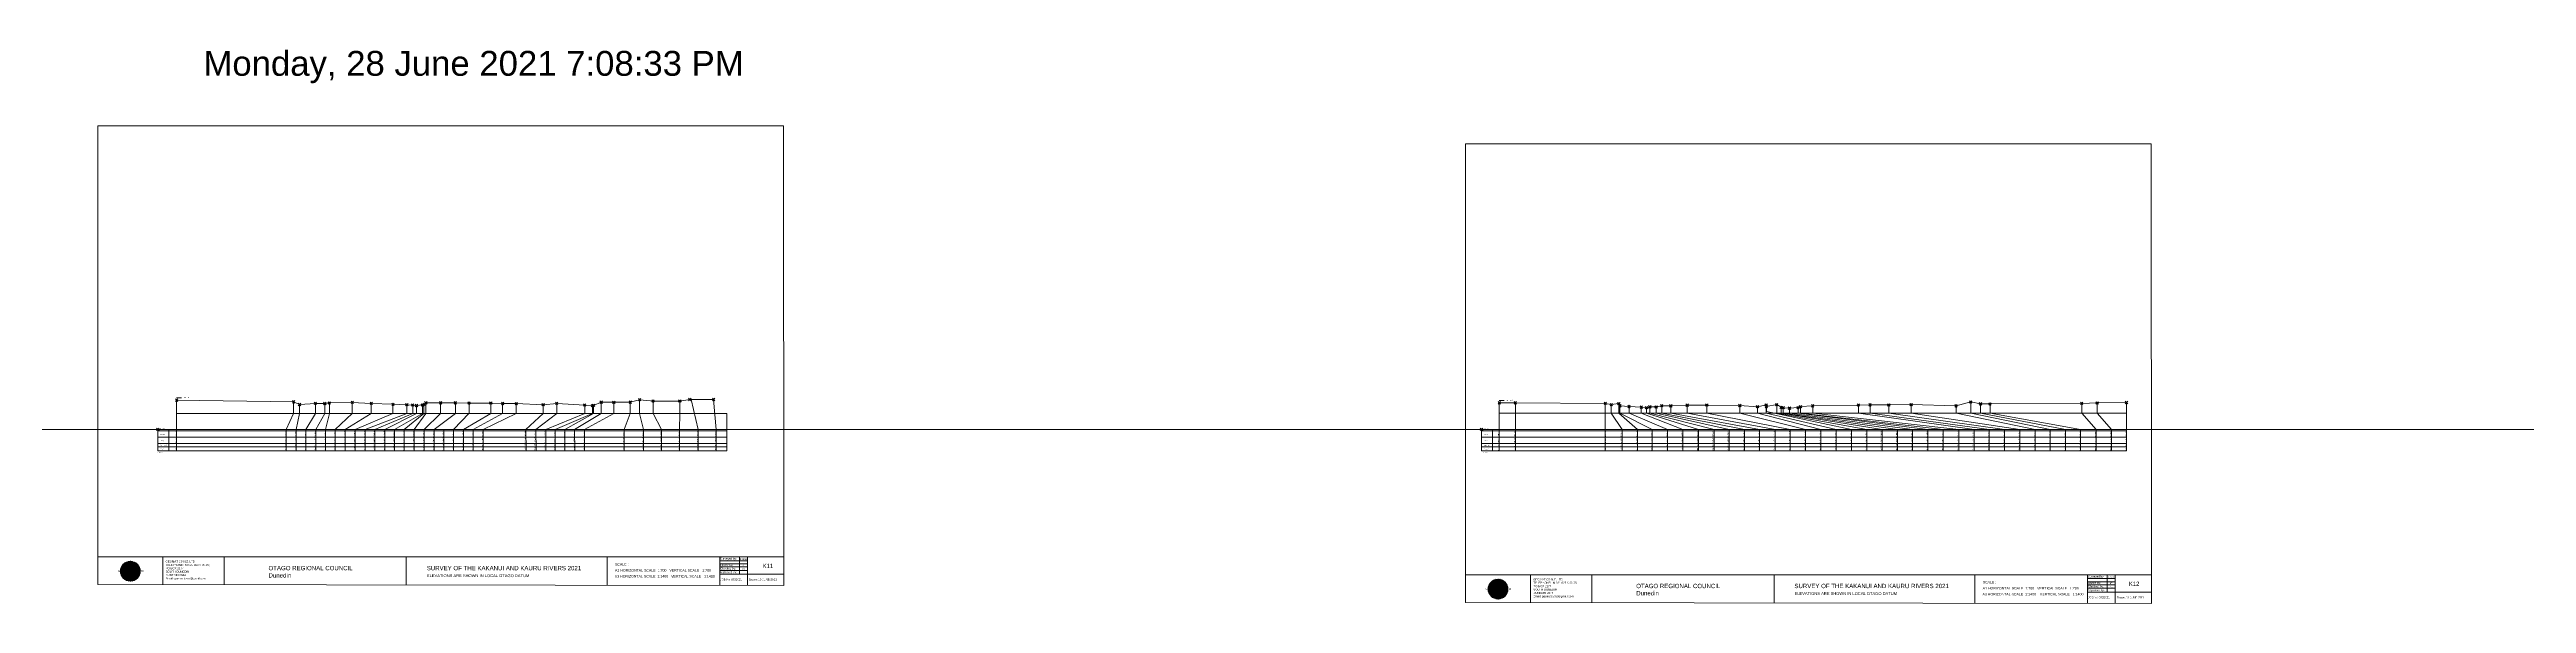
# Model space of a CAD drawing. Header units: millimetres. Extents: x -14020797 to 13046302109, y -19137686871 to 1424965380.
# Drawn here: x -3799343 to -2204330, y -66991 to 289326 of the extents above; entities that cross this region are included whole.
import ezdxf

# ---------------------------------------------------------------- set-up
doc = ezdxf.new("R2010")
doc.units = ezdxf.units.MM
doc.header["$PDMODE"] = 35
doc.header["$PDSIZE"] = 800
doc.layers.get('0').update_dxf_attribs({"lineweight": 0})
doc.layers.add('geo', color=7, linetype='Continuous', lineweight=0)
doc.styles.get("Standard").update_dxf_attribs({"font": 'arial.ttf'})

# ---------------------------------------------------------------- blocks, each defined once
blk = doc.blocks.new('Geomatics_Circle_SPT')
at = {"layer": 'geo', "color": 2, "linetype": 'Continuous', "lineweight": 0}
for p, q in [((0, 25.2), (-25.2, 0)), ((-24.7, 4.9), (-4.9, 24.7)), ((-24.7, -4.9), (4.9, 24.7)), ((4.9, -24.7), (-24.7, 4.9)), ((-24.7, 0), (0, -24.7)), ((-9.7, 23.3), (-23.3, 9.6)), ((9.7, 23.3), (-23.3, -9.7)), ((-23.3, 9.7), (9.7, -23.3)), ((-21, 14), (-14, 21)), ((-21, -14), (14, 21)), ((14, -21), (-21, 14)), ((0, 0), (-17.8, 17.8)), ((0, 0), (-17.8, -17.8)), ((-14, 21), (21, -14)), ((21, 14), (-14, -21)), ((23.3, -9.7), (-9.7, 23.3)), ((-9.7, -23.3), (23.3, 9.7)), ((-4.9, 24.7), (24.7, -4.9)), ((24.7, 4.9), (-4.9, -24.7)), ((25.2, 0), (0, 25.2)), ((0, 0), (17.8, 17.8)), ((0, 0), (17.8, -17.8)), ((0, -24.8), (25.2, 0)), ((4.9, 24.7), (24.7, 4.9)), ((23.3, 9.7), (9.7, 23.3)), ((14, 21), (21, 14)), ((17.8, 18.1), (17.8, 18.1)), ((-4.9, -24.7), (-24.7, -4.9)), ((-23.3, -9.7), (-9.7, -23.3)), ((-14, -21), (-21, -14)), ((-17.8, -17.8), (-17.8, -17.8)), ((24.7, -4.9), (4.9, -24.7)), ((4.9, -24.7), (4.9, -24.7)), ((9.7, -23.3), (23.3, -9.7)), ((21, -14), (14, -21)), ((18.1, -17.8), (18.1, -17.8))]:
    blk.add_line(p, q, dxfattribs=at)
at = {"layer": 'geo', "color": 1, "linetype": 'Continuous', "lineweight": 0}
for p, q in [((-25.2, 0), (9.7, 23.3)), ((-25.2, 0), (-9.6, 23.3)), ((-25.2, 0), (23.3, 9.7)), ((-25.2, 0), (-23.3, 9.7)), ((-23.3, -9.7), (-25.2, 0)), ((-9.6, -23.3), (-25.2, 0)), ((9.7, -23.3), (-25.2, 0)), ((-4.9, 24.8), (-24.7, -4.9)), ((4.9, 24.7), (-24.7, 4.9)), ((14, 21), (-24.7, -4.9)), ((-14, 21), (-24.7, 4.9)), ((21, 14), (-24.7, 4.9)), ((-21, 14), (-24.7, -4.9)), ((0, 0), (-24.7, 4.9)), ((-24.7, 4.9), (-21, -14)), ((-24.7, 4.9), (-4.9, -24.7)), ((-24.7, 4.9), (14, -21)), ((-24.7, 4.9), (-24.7, 4.9)), ((0, 0), (-24.7, -4.9)), ((-23.3, 9.7), (0, 25.2)), ((-23.3, -9.6), (0, 25.2)), ((-23.3, -9.6), (17.8, 17.8)), ((-23.3, 9.7), (-17.8, 17.9)), ((-23.3, -9.6), (-17.8, 17.9)), ((-23.3, 9.7), (17.8, 17.8)), ((-17.8, -17.8), (-23.3, 9.7)), ((0, -25.2), (-23.3, 9.7)), ((-23.3, 9.7), (17.8, -17.8)), ((-23.3, 9.7), (25.2, 0)), ((-23.3, 9.4), (-23.3, 9.4)), ((-23.3, -9.7), (25.2, 0)), ((4.9, 24.8), (-21, -14)), ((-4.9, 24.7), (-21, 14)), ((14, 21), (-21, 14)), ((-14, 21), (-21, -14)), ((0, 0), (-21, 14)), ((-21, 14), (-14, -21)), ((-21, 14), (4.9, -24.7)), ((-21, 14), (-21, 14)), ((24.7, 4.9), (-21, 14)), ((0, 0), (-21, -14)), ((-17.9, 17.6), (-17.9, 17.6)), ((-17.8, 17.8), (9.7, 23.3)), ((-17.8, 17.8), (-9.6, 23.3)), ((-17.8, -17.8), (9.7, 23.3)), ((-17.8, -17.8), (-9.7, 23.3)), ((-9.7, -23.3), (-17.8, 17.8)), ((-17.8, 17.8), (9.7, -23.3)), ((-17.8, 17.8), (23.3, -9.6)), ((-17.8, 17.8), (23.3, 9.7)), ((-17.8, -17.8), (23.3, 9.7)), ((4.9, 24.7), (-14, 21)), ((-4.9, 24.7), (-14, -20.9)), ((0, 0), (-14, 21)), ((-14, 21), (-4.9, -24.7)), ((-14, 21), (-14, 21)), ((24.7, -4.9), (-14, 21)), ((21, 14), (-14, 21)), ((-14, -21), (24.7, 4.9)), ((0, 0), (-14, -21)), ((-9.8, 23.1), (-9.8, 23.1)), ((-9.7, 23.3), (0, 25.2)), ((-9.7, 23.3), (0, -25.2)), ((-9.7, -23.3), (0, 25.2)), ((-9.6, 23.3), (17.8, -17.8)), ((-9.6, 23.3), (25.2, 0)), ((-9.6, 23.3), (17.8, 17.8)), ((-9.6, -23.3), (17.8, 17.9)), ((25.2, 0), (-9.6, -23.3)), ((0, 0), (-4.9, 24.7)), ((-4.9, 24.7), (-4.9, 24.7)), ((21, -14), (-4.9, 24.7)), ((24.8, 4.9), (-4.9, 24.7)), ((14, 21), (-4.9, 24.7)), ((-4.9, -24.7), (21, 14)), ((0, 0), (-4.9, -24.7)), ((-0.2, 25.1), (-0.2, 25.1)), ((0, 25.2), (9.7, -23.3)), ((0, 25.2), (23.3, -9.7)), ((0, 25.2), (23.3, 9.7)), ((0, 25.2), (9.7, 23.3)), ((0, 0), (4.9, 24.7)), ((0, -25.2), (9.7, 23.3)), ((0, 0), (14, 21)), ((0, 0), (21, 14)), ((23.3, 9.7), (0, -25.2)), ((0, 0), (24.8, 4.9)), ((0, 0), (4.9, -24.7)), ((0, 0), (14, -21)), ((0, 0), (21, -14)), ((0, 0), (24.8, -4.9)), ((21, 14), (4.9, 24.8)), ((14, -21), (4.9, 24.7)), ((24.7, -4.9), (4.9, 24.7)), ((4.9, 24.7), (4.9, 24.7)), ((4.9, -24.7), (14, 21)), ((4.9, -24.7), (24.7, 4.9)), ((9.4, 23.3), (9.4, 23.3)), ((9.7, 23.3), (17.8, -17.8)), ((9.7, 23.3), (25.2, 0)), ((9.7, 23.3), (17.8, 17.9)), ((17.8, 17.8), (9.7, -23.3)), ((25.2, 0), (9.7, -23.3)), ((21, -14), (14, 21)), ((24.7, 4.9), (14, 21)), ((14, 21), (14, 21)), ((14, -21), (21, 14)), ((17.6, 17.9), (17.6, 17.9)), ((17.8, 17.8), (23.3, -9.7)), ((17.8, 17.8), (23.3, 9.7)), ((23.3, 9.7), (17.8, -17.8)), ((24.7, -4.9), (21, 14)), ((21, 14), (21, 14)), ((21, -14), (24.7, 4.9)), ((23.1, 9.8), (23.1, 9.8)), ((23.3, 9.7), (25.2, 0)), ((25.2, 0), (23.3, -9.6)), ((24.7, 4.9), (24.7, 4.9)), ((25.1, 0.2), (25.1, 0.2)), ((-25.2, 0), (23.3, -9.7)), ((-25.1, -0.2), (-25.1, -0.2)), ((-24.7, -4.9), (-24.7, -4.9)), ((-24.7, -4.9), (-14, -21)), ((-24.7, -4.9), (4.9, -24.7)), ((-24.7, -4.9), (21, -14)), ((-17.8, -17.8), (-23.3, -9.7)), ((0, -25.2), (-23.3, -9.6)), ((17.8, -17.8), (-23.3, -9.6)), ((-23.1, -9.8), (-23.1, -9.8)), ((-21, -14), (24.7, -4.9)), ((-21, -14), (-21, -14)), ((-21, -14), (-4.9, -24.7)), ((-21, -14), (14, -21)), ((23.3, -9.7), (-17.8, -17.8)), ((-9.6, -23.3), (-17.8, -17.8)), ((9.7, -23.3), (-17.8, -17.8)), ((-17.6, -17.9), (-17.6, -17.9)), ((-14, -21), (21, -14)), ((-14, -21), (-14, -21)), ((-14, -21), (4.9, -24.7)), ((17.8, -17.8), (-9.7, -23.3)), ((0, -25.2), (-9.7, -23.3)), ((-9.4, -23.3), (-9.4, -23.3)), ((-4.9, -24.7), (24.7, -4.9)), ((-4.9, -24.7), (14, -21)), ((-4.9, -24.7), (-4.9, -24.7)), ((23.3, -9.6), (0, -25.2)), ((9.7, -23.3), (0, -25.2)), ((0.2, -25.1), (0.2, -25.1)), ((4.9, -24.7), (21, -14)), ((4.9, -24.7), (4.9, -24.7)), ((17.8, -17.8), (9.7, -23.3)), ((9.8, -23.1), (9.8, -23.1)), ((14, -21), (24.7, -4.9)), ((14, -21), (14, -21)), ((23.3, -9.6), (17.8, -17.8)), ((17.9, -17.6), (17.9, -17.6)), ((21, -14), (21, -14)), ((23.3, -9.4), (23.3, -9.4)), ((24.7, -4.9), (24.7, -4.9))]:
    blk.add_line(p, q, dxfattribs=at)
at = {"layer": 'geo', "color": 114, "linetype": 'Continuous', "lineweight": 0}
for p, q in [((17.9, 17.8), (-25.2, 0)), ((-24.7, 4.9), (14, 21)), ((-24.7, -4.9), (21, 14)), ((-14, -21), (-24.7, 4.9)), ((9.7, 23.3), (-23.3, 9.7)), ((0, 0), (-23.3, 9.7)), ((-23.3, 9.7), (-9.7, -23.3)), ((0, 0), (-23.3, -9.7)), ((-4.9, -24.7), (-21, 14)), ((-20.9, 14), (4.9, 24.7)), ((24.8, 4.9), (-20.9, -14)), ((0, 25.2), (-17.8, 17.8)), ((-17.8, 17.8), (0, -25.2)), ((-14, 21), (-4.9, 24.7)), ((4.9, -24.7), (-14, 21)), ((0, 0), (-9.7, 23.3)), ((0, 0), (-9.7, -23.3)), ((-4.9, 24.7), (14, -21)), ((17.8, -17.8), (0, 25.2)), ((0, 0), (9.7, 23.3)), ((0, 0), (23.3, 9.7)), ((0, 0), (9.7, -23.3)), ((0, 0), (23.3, -9.7)), ((4.9, 24.7), (21, -14)), ((23.3, -9.7), (9.7, 23.3)), ((14, 21), (24.7, -4.9)), ((25.2, 0), (17.8, 17.8)), ((21, 14), (24.7, 4.9)), ((-25.2, 0), (-17.8, -17.8)), ((-21, -14), (-24.7, -4.9)), ((-17.8, -17.8), (25.2, 0)), ((24.8, -4.9), (-14, -21)), ((-9.6, -23.3), (23.3, -9.7)), ((21, -14), (-4.9, -24.8)), ((0, -25.2), (17.9, -17.8)), ((14, -21), (4.9, -24.8))]:
    blk.add_line(p, q, dxfattribs=at)
at = {"layer": 'geo', "color": 250, "linetype": 'Continuous', "lineweight": 0}
for p, q in [((0, 0), (-25.2, 0)), ((24.7, 4.9), (-24.7, 4.9)), ((-24.7, 4.9), (-24.7, -4.9)), ((-23.3, 9.7), (23.3, 9.7)), ((-23.3, 9.7), (-23.3, 9.7)), ((-23.3, -9.7), (-23.3, 9.7)), ((21, 14), (-21, 14)), ((-21, 14), (-21, -14)), ((-17.8, 17.8), (17.8, 17.8)), ((-17.8, -17.8), (-17.8, 17.8)), ((-14, 21), (-14, 21)), ((14, 21), (-14, 21)), ((-14, 20.9), (-14, -21)), ((-9.7, 23.3), (9.7, 23.3)), ((-9.7, -23.3), (-9.7, 23.3)), ((-4.9, 24.7), (4.9, 24.7)), ((-4.9, 24.7), (-4.9, -24.7)), ((0, 0), (0, 25.2)), ((0, 0), (0, -25.2)), ((0, 0), (25.2, 0)), ((4.9, 24.7), (4.9, -24.7)), ((9.7, -23.3), (9.7, 23.3)), ((14, 21), (14, -21)), ((17.8, -17.8), (17.8, 17.8)), ((21, 14), (21, 14)), ((21, -14), (21, 14)), ((23.3, 9.7), (23.3, -9.7)), ((24.7, 4.9), (24.7, 4.9)), ((24.7, -4.9), (24.7, 4.9)), ((-24.7, -4.9), (24.7, -4.9)), ((23.3, -9.7), (-23.3, -9.7)), ((-21, -14), (21, -14)), ((17.8, -17.8), (-17.8, -17.8)), ((-14, -21), (14, -21)), ((9.7, -23.3), (-9.7, -23.3)), ((-4.9, -24.7), (4.9, -24.7))]:
    blk.add_line(p, q, dxfattribs=at)
blk = doc.blocks.new('GeomaticsNZ TITLE BLOCK')
at = {"color": 7, "linetype": 'Continuous', "lineweight": 0}
for p, q in [((0, 94.9), (0, 1579.2)), ((0, 1579.2), (2363.4, 1579.2)), ((2363.4, 1579.2), (2364, 94.9)), ((2364, 94.9), (0, 94.9)), ((0, 94.9), (0, 0)), ((15.9, 94.9), (2364, 94.9)), ((224.3, 95.2), (224.3, -0.3)), ((2364, 94.9), (382.6, 94.9)), ((435.8, 95.2), (435.8, -0.7)), ((1063.4, 94.9), (1063.4, -2.4)), ((1755.4, 94.9), (1755.4, -2.6)), ((2143.9, 94.9), (2143.7, -3)), ((2211.5, 94.9), (2211.5, 36.1)), ((2238.6, 94.8), (2238.6, -3.2)), ((2364, -3.5), (2364, 94.9)), ((0, 0), (2364, -3.5)), ((2143.6, 60.4), (2238.6, 60.4)), ((2143.8, 48.6), (2238.6, 48.6)), ((2143.8, 35.4), (2364, 35.3)), ((2143.9, 81.9), (2238.6, 81.7)), ((2143.9, 71), (2238.6, 71))]:
    blk.add_line(p, q, dxfattribs=at)
at = {"color": 7, "linetype": 'Continuous', "lineweight": 0, "xscale": 1.36, "yscale": 1.36, "zscale": 1.36}
blk.add_blockref('Geomatics_Circle_SPT', (112.4, 45.7), dxfattribs=at)
at = {"color": 7, "linetype": 'Continuous', "lineweight": 0}
for s, p in [('PK&RR', (2213.2, 84.8)), ('ST', (2220.3, 63.6)), ('PK', (2220.4, 50.6))]:
    blk.add_text(s, height=5, dxfattribs=at).set_placement(p)
at = {"color": 7, "linetype": 'Continuous', "lineweight": 0, "attachment_point": 1}
for s, width, heights, insert, char_height in [('{\\C256;Surveyed by:}', 3535.727, [0], (2144.7, 92.4), 7), ('{\\C256;Geomatics N.Z. LTD                   }', 125.079, [15.8], (68.8, 49.9), 7), ('{\\C256;GEOMATICS N.Z. LTD                   \\PTELEPHONE:  M 021 023 6 00 55;\\PPO BOX 2177\\PSOUTH DUNEDIN\\PDUNEDIN 9044\\PEmail: geomaticsnz@gmail.com}', 3535.727, [94.7], (234, 82.7), 7), ('{\\C256;OTAGO REGIONAL COUNCIL\\PDunedin}', 3535.727, [0], (588.6, 64), 15), ('{\\C256;SURVEY OF THE KAKANUI AND KAURU RIVERS 2021}', 3535.727, [0], (1133.8, 64), 15), ('{\\C256;ELEVATIONS ARE SHOWN IN LOCAL OTAGO DATUM}', 3535.727, [0], (1134.1, 35.4), 10), ('{\\C256;Approved by:}', 3535.727, [0], (2144.7, 45.9), 7), ('{\\C256;Checked by:}', 3535.727, [0], (2144.7, 58.6), 7), ('{\\C256;JOB No 0032021}', 3535.727, [0], (2145.3, 20.8), 7), ('{\\C256;Drawn by:}', 3535.727, [0], (2145.8, 70.4), 7), ('{\\C256;Drawn:16-JUNE-2021}', 3535.727, [0], (2244.7, 20.7), 7)]:
    blk.add_mtext_dynamic_manual_height_columns(s, width=width, gutter_width=159, heights=heights, dxfattribs=dict(at, insert=insert, char_height=char_height))

msp = doc.modelspace()

# ---------------------------------------------------------------- linework, layer by layer
at = {"color": 1, "linetype": 'Continuous', "lineweight": 0}
for p, q in [((-3717501.344, 65200.61), (-3714429.171, 65200.61)), ((-2865801.693, 63495.095), (-2862729.52, 63495.095))]:
    msp.add_line(p, q, dxfattribs=at)
at = {"color": 7}
for p, q in [((-3419333.888, 64060), (-3419333.888, 55227.675)), ((-3386220.889, 64201), (-3381712.187, 45000)), ((-3371722.891, 64201), (-3370105.422, 45000)), ((-3717501.344, 63759), (-3717501.344, 31248.305)), ((-3642190.258, 55227.675), (-3646917.174, 45000)), ((-3642190.258, 62652), (-3642190.258, 55227.675)), ((-3638401.821, 55227.675), (-3640616.077, 45000)), ((-3638401.821, 60992), (-3638401.821, 55227.675)), ((-3628175.556, 55227.675), (-3634291.561, 45000)), ((-3628175.556, 61722), (-3628175.556, 55227.675)), ((-3622056.439, 55227.675), (-3627962.654, 45000)), ((-3622056.439, 61662), (-3622056.439, 55227.675)), ((-3619139.262, 55227.675), (-3621582.519, 45000)), ((-3619139.262, 62003), (-3619139.262, 55227.675)), ((-3604383.732, 55227.675), (-3615356.069, 45000)), ((-3592124.139, 55227.675), (-3608877.38, 45000)), ((-3604383.732, 62353), (-3604383.732, 55227.675)), ((-3578178.486, 55227.675), (-3602438.698, 45000)), ((-3569258.492, 55227.675), (-3596186.39, 45000)), ((-3592124.139, 61724), (-3592124.139, 55227.675)), ((-3565454.664, 55227.675), (-3589813.573, 45000)), ((-3563047.974, 55227.675), (-3583410.995, 45000)), ((-3578178.486, 61114), (-3578178.486, 55227.675)), ((-3559238.079, 55227.675), (-3577304.566, 45000)), ((-3558239.048, 55227.675), (-3570968.341, 45000)), ((-3569258.492, 60864), (-3569258.492, 55227.675)), ((-3565454.664, 60614), (-3565454.664, 55227.675)), ((-3557061.99, 55227.675), (-3564515.998, 45000)), ((-3563047.974, 60365), (-3563047.974, 55227.675)), ((-3559238.079, 60685), (-3559238.079, 55227.675)), ((-3558239.048, 61065), (-3558239.048, 55227.675)), ((-3547534.498, 55227.675), (-3558173.918, 45000)), ((-3557061.99, 62015), (-3557061.99, 55227.675)), ((-3537998.586, 55227.675), (-3551731.333, 45000)), ((-3547534.498, 62035), (-3547534.498, 55227.675)), ((-3529193.591, 55421.959), (-3539263.308, 45000)), ((-3537998.586, 62025), (-3537998.586, 55227.675)), ((-3515136.561, 55227.675), (-3532796.817, 45000)), ((-3529193.591, 61906), (-3529193.591, 55227.675)), ((-3507592.308, 55227.675), (-3526566.951, 45000)), ((-3498786.851, 55227.675), (-3520040.449, 45000)), ((-3515136.561, 61896), (-3515136.561, 55227.675)), ((-3507592.308, 61657), (-3507592.308, 55227.675)), ((-3498786.851, 61557), (-3498786.851, 55227.675)), ((-3481487.31, 55227.675), (-3492644.07, 45003.849)), ((-3472758.211, 55227.675), (-3486200.23, 45000)), ((-3481487.31, 60828), (-3481487.31, 55227.675)), ((-3454733.127, 55227.675), (-3479769.597, 45000)), ((-3449668.352, 55227.675), (-3473827.849, 45000)), ((-3472758.211, 61688), (-3472758.211, 55227.675)), ((-3449017.071, 55227.675), (-3467539.685, 45000)), ((-3444111.885, 55227.675), (-3461230.04, 45000)), ((-3435990.691, 55227.675), (-3454899.423, 44999.476)), ((-3454733.127, 60618), (-3454733.127, 55227.675)), ((-3449668.352, 60239), (-3449668.352, 55227.675)), ((-3449017.071, 60429), (-3449017.071, 55227.675)), ((-3444111.885, 62439), (-3444111.885, 55227.675)), ((-3435990.691, 62399), (-3435990.691, 55227.675)), ((-3425391.743, 55227.675), (-3429404.4, 45000)), ((-3425391.743, 62449), (-3425391.743, 55227.675)), ((-3419333.888, 55227.675), (-3416924.666, 45000)), ((-3410737.998, 63200), (-3410737.998, 55227.675)), ((-3410737.998, 55227.675), (-3405244.386, 45000)), ((-3393438.814, 55227.675), (-3393601.839, 45000)), ((-3393438.814, 63220), (-3393438.814, 55227.675)), ((-3363095.495, 55227.675), (-3363095.495, 31248.305)), ((-3646917.174, 31248.305), (-3646917.174, 45000)), ((-3640616.077, 31248.305), (-3640616.077, 45000)), ((-3634291.561, 31248.305), (-3634291.561, 45000)), ((-3627962.654, 31248.305), (-3627962.654, 45000)), ((-3621582.519, 31248.305), (-3621582.519, 45000)), ((-3615356.069, 31248.305), (-3615356.069, 45000)), ((-3608877.38, 31248.305), (-3608877.38, 45000)), ((-3602438.698, 31248.305), (-3602438.698, 45000)), ((-3596186.39, 31248.305), (-3596186.39, 45000)), ((-3589813.573, 31248.305), (-3589813.573, 45000)), ((-3583410.995, 31248.305), (-3583410.995, 45000)), ((-3577304.566, 31248.305), (-3577304.566, 45000)), ((-3570968.341, 31248.305), (-3570968.341, 45000)), ((-3564515.998, 31248.305), (-3564515.998, 45000)), ((-3558173.918, 31248.305), (-3558173.918, 45000)), ((-3551731.333, 31248.305), (-3551731.333, 45000)), ((-3545445.36, 31248.305), (-3545445.36, 45000)), ((-3539263.308, 31248.305), (-3539263.308, 45000)), ((-3532796.817, 31248.305), (-3532796.817, 45000)), ((-3526566.951, 31248.305), (-3526566.951, 45000)), ((-3520040.449, 31248.305), (-3520040.449, 45000)), ((-3492524.021, 31248.305), (-3492644.07, 45003.849)), ((-3486080.215, 31248.305), (-3486200.23, 45000)), ((-3479649.582, 31248.305), (-3479769.597, 45000)), ((-3473707.833, 31248.305), (-3473827.849, 45000)), ((-3467419.67, 31248.305), (-3467539.685, 45000)), ((-3461110.512, 31248.305), (-3461230.04, 45000)), ((-3454779.412, 31248.305), (-3454899.423, 44999.476)), ((-3429404.4, 31248.305), (-3429404.4, 45000)), ((-3416924.666, 31248.305), (-3416924.666, 45000)), ((-3405244.386, 31248.305), (-3405244.386, 45000)), ((-3393601.839, 31248.305), (-3393601.839, 45000)), ((-3381712.187, 31248.305), (-3381712.187, 45000)), ((-3370105.422, 31248.305), (-3370105.422, 45000)), ((-2596365.726, 45000), (-741598.843, 45000))]:
    msp.add_line(p, q, dxfattribs=at)
at = {"color": 7, "linetype": 'Continuous', "lineweight": 0}
for p, q in [((-3717501.344, 55227.675), (-3363095.495, 55227.675)), ((-2865801.693, 55505.696), (-2461781.734, 55505.696)), ((-3729607.083, 45000), (-3729607.083, 31248.305)), ((-3729607.083, 45000), (-3363095.495, 45000)), ((-3729607.083, 44076.552), (-3363095.495, 44076.552)), ((-3729607.083, 39973.87), (-3363095.495, 39973.87)), ((-3729607.083, 35906.671), (-3363095.495, 35906.671)), ((-3729607.083, 33759.229), (-3363095.495, 33759.229)), ((-3722593.933, 45000), (-3722593.933, 31248.305)), ((-2877189.381, 45000), (-2877189.381, 31248.305)), ((-2877189.381, 45000), (-2461781.734, 45000)), ((-2877189.381, 44076.552), (-2461781.734, 44076.552)), ((-2877189.381, 39973.87), (-2461781.734, 39973.87)), ((-2877189.381, 35906.671), (-2461781.734, 35906.671)), ((-2877189.381, 33759.229), (-2461781.734, 33759.229)), ((-2870176.232, 45000), (-2870176.232, 31248.305)), ((-3729607.083, 31248.305), (-3363095.495, 31248.305)), ((-2877189.381, 31248.305), (-2461781.734, 31248.305))]:
    msp.add_line(p, q, dxfattribs=at)
at = {"color": 7, "lineweight": 0}
for p, q in [((-2865801.693, 62106), (-2865801.693, 55505.696)), ((-2865801.693, 55505.696), (-2865801.693, 31248.305)), ((-2855390.075, 62106), (-2855390.075, 55505.696)), ((-2855390.075, 55505.696), (-2855390.075, 31248.305)), ((-2797516.175, 61708), (-2797516.175, 55505.696)), ((-2797516.175, 55505.696), (-2797516.175, 31248.305)), ((-2793649.483, 60888), (-2793649.483, 55505.696)), ((-2793649.483, 55505.696), (-2786568.736, 45000)), ((-2788837.105, 61569), (-2788837.105, 55505.696)), ((-2788837.105, 55505.696), (-2776867.493, 45000)), ((-2788065.379, 60139), (-2788065.379, 55505.696)), ((-2788065.379, 55505.696), (-2767339.659, 45000)), ((-2782205.65, 59689), (-2782205.65, 55505.696)), ((-2782205.65, 55505.696), (-2757464.235, 45000)), ((-2774333.344, 59229), (-2774333.344, 55505.696)), ((-2774333.344, 55505.696), (-2747532.282, 45000)), ((-2770954.77, 58949), (-2770954.77, 55505.696)), ((-2770954.77, 55505.696), (-2737495.532, 45000)), ((-2768869.078, 59499), (-2768869.078, 55505.696)), ((-2768869.078, 55505.696), (-2727467.912, 45000)), ((-2764708.403, 59409), (-2764708.403, 55505.696)), ((-2764708.403, 55505.696), (-2717770.865, 45000)), ((-2761069.22, 59689), (-2761069.22, 55505.696)), ((-2761069.22, 55505.696), (-2707908.565, 45000)), ((-2755292.432, 60160), (-2755292.432, 55505.696)), ((-2755292.432, 55505.696), (-2698280.6, 45000)), ((-2744787.64, 60590), (-2744787.64, 55505.696)), ((-2744787.64, 55505.696), (-2688199.272, 45000)), ((-2732168.219, 60590), (-2732168.219, 55505.696)), ((-2732168.219, 55505.696), (-2678508.234, 45000)), ((-2710846.144, 60341), (-2710846.144, 55505.696)), ((-2710846.144, 55505.696), (-2668622.068, 45000)), ((-2699546.446, 59542), (-2699546.446, 55505.696)), ((-2699546.446, 55505.696), (-2658665.678, 45000)), ((-2693889.237, 60702), (-2693889.237, 55505.696)), ((-2693889.237, 55505.696), (-2648936.574, 45000)), ((-2693774.895, 59689), (-2693774.895, 56454.995)), ((-2693774.895, 56454.995), (-2638949, 45000)), ((-2687117.353, 60912), (-2687117.353, 55505.696)), ((-2687117.353, 55505.696), (-2629005.333, 45000)), ((-2684315.348, 59212), (-2684315.348, 55505.696)), ((-2684315.348, 55505.696), (-2619305.298, 45000)), ((-2682894.99, 58942), (-2682894.99, 55505.696)), ((-2682894.99, 55505.696), (-2609382.208, 45000)), ((-2678938.485, 58652), (-2678938.485, 55505.696)), ((-2678938.485, 55505.696), (-2599684.59, 45000)), ((-2673405.937, 58953), (-2673405.937, 55505.696)), ((-2673405.937, 55505.696), (-2589910.472, 45000)), ((-2671845.007, 59593), (-2671845.007, 55505.696)), ((-2671845.007, 55505.696), (-2579959.655, 45000)), ((-2663972.429, 60123), (-2663972.429, 55505.696)), ((-2663972.429, 55505.696), (-2569813.877, 45000)), ((-2634567.606, 60614), (-2634567.606, 55505.696)), ((-2634567.606, 55505.696), (-2560039.289, 45000)), ((-2627031.341, 60784), (-2627031.341, 55505.696)), ((-2627031.341, 55505.696), (-2550305.922, 45000)), ((-2614925.169, 60694), (-2614925.169, 55505.696)), ((-2614925.169, 55505.696), (-2540448.859, 45000)), ((-2600576.541, 60915), (-2600576.541, 55505.696)), ((-2600576.541, 55505.696), (-2530475.887, 45000)), ((-2571632.588, 60136), (-2571632.588, 55505.696)), ((-2571632.588, 55505.696), (-2520618.79, 45000)), ((-2562215.237, 62637), (-2562215.237, 55505.696)), ((-2562215.237, 55505.696), (-2511082.464, 45000)), ((-2555924.593, 61377), (-2555924.593, 55505.696)), ((-2555924.593, 55505.696), (-2501127.115, 45000)), ((-2549740.785, 61347), (-2549740.785, 55505.696)), ((-2549740.785, 55505.696), (-2491441.045, 45000)), ((-2490747.145, 61699), (-2490747.145, 55505.696)), ((-2490747.145, 55505.696), (-2481460.05, 45000)), ((-2480729.788, 62000), (-2480729.788, 55505.696)), ((-2480729.788, 55505.696), (-2471517.524, 45000)), ((-2461861.383, 62310), (-2461781.734, 31248.305)), ((-2786568.736, 45000), (-2786568.736, 31248.305)), ((-2776867.493, 45000), (-2776867.493, 31248.305)), ((-2767339.659, 45000), (-2767339.659, 31248.305)), ((-2757464.235, 45000), (-2757464.235, 31248.305)), ((-2747532.282, 45000), (-2747532.282, 31248.305)), ((-2737495.532, 45000), (-2737495.532, 31248.305)), ((-2727467.912, 45000), (-2727467.912, 31248.305)), ((-2717770.865, 45000), (-2717770.865, 31248.305)), ((-2707908.565, 45000), (-2707908.565, 31248.305)), ((-2698280.6, 45000), (-2698280.6, 31248.305)), ((-2688199.272, 45000), (-2688199.272, 31248.305)), ((-2678508.234, 45000), (-2678508.234, 31248.305)), ((-2668622.068, 45000), (-2668622.068, 31248.305)), ((-2658665.678, 45000), (-2658665.678, 31248.305)), ((-2648936.574, 45000), (-2648936.574, 31248.305)), ((-2638949, 45000), (-2638949, 31248.305)), ((-2629005.333, 45000), (-2629005.333, 31248.305)), ((-2619305.298, 45000), (-2619305.298, 31248.305)), ((-2609382.208, 31248.305), (-2609382.208, 45000)), ((-2599684.59, 31248.305), (-2599684.59, 45000)), ((-2589910.472, 31248.305), (-2589910.472, 45000)), ((-2579959.655, 31248.305), (-2579959.655, 45000)), ((-2569813.877, 31248.305), (-2569813.877, 45000)), ((-2560039.289, 31248.305), (-2560039.289, 45000)), ((-2550305.922, 31248.305), (-2550305.922, 45000)), ((-2540448.859, 31248.305), (-2540448.859, 45000)), ((-2530475.887, 31248.305), (-2530475.887, 45000)), ((-2520618.79, 31248.305), (-2520618.79, 45000)), ((-2511082.464, 31248.305), (-2511082.464, 45000)), ((-2501122.986, 31248.305), (-2501127.115, 45000)), ((-2491441.045, 31248.305), (-2491441.045, 45000)), ((-2481460.05, 31248.305), (-2481460.05, 45000)), ((-2471517.524, 31248.305), (-2471517.524, 45000)), ((-2874008.218, 29878.784), (-2874008.218, 29878.784))]:
    msp.add_line(p, q, dxfattribs=at)
at = {"color": 3}
msp.add_line((-14020796.985, 45000), (6932249.242, 45000), dxfattribs=at)
at = {"color": 1}
for points in [[(-3435990.691, 62399), (-3425391.743, 62449), (-3419333.888, 64060), (-3410023.098, 63200), (-3393438.814, 63220), (-3387018.804, 64201), (-3371722.891, 64201)], [(-3717501.344, 63759), (-3642190.258, 62652), (-3638401.821, 60992), (-3628175.556, 61722), (-3622056.439, 61662), (-3619139.262, 62003), (-3604383.732, 62353), (-3592124.139, 61724), (-3578178.486, 61114), (-3569258.492, 60864), (-3565454.664, 60614), (-3563047.974, 60365), (-3559238.079, 60685), (-3558239.048, 61065), (-3557061.99, 62015), (-3547534.498, 62035), (-3537998.586, 62025), (-3529233.069, 61896), (-3529193.591, 61906), (-3515136.561, 61896), (-3507592.308, 61657), (-3498786.851, 61557), (-3481487.31, 60828), (-3472758.211, 61688), (-3454733.127, 60618), (-3449668.352, 60239), (-3449017.071, 60429), (-3444111.885, 62439), (-3435990.691, 62399)]]:
    msp.add_lwpolyline(points, dxfattribs=at)
at = {"color": 1, "lineweight": 0}
for points in [[(-2865801.693, 62106), (-2855390.075, 62106), (-2797516.175, 61708), (-2793649.483, 60888), (-2788837.105, 61569), (-2788065.379, 60139), (-2782205.65, 59689), (-2774333.344, 59229), (-2770954.77, 58949), (-2768869.078, 59499), (-2764708.403, 59409), (-2761187.367, 60209), (-2755292.432, 60209), (-2744787.64, 60590), (-2732168.219, 60590), (-2710846.144, 60341), (-2699546.446, 59542), (-2693889.237, 60702), (-2693774.895, 59712), (-2687117.353, 60912), (-2684315.348, 59212), (-2682894.99, 58942), (-2678938.485, 58652), (-2673405.937, 58953), (-2671845.007, 59593), (-2663972.429, 60123), (-2634567.606, 60614)], [(-2634567.606, 60614), (-2627031.341, 60784), (-2614925.169, 60694), (-2600576.541, 60915), (-2571632.588, 60136), (-2562215.237, 62637), (-2555924.593, 61377), (-2549740.785, 61347), (-2490747.145, 61699), (-2480729.788, 62000), (-2461861.383, 62310)]]:
    msp.add_lwpolyline(points, dxfattribs=at)
at = {"color": 7}
for p in [(-3717501.344, 63759), (-3717501.344, 63759), (-3419333.888, 64060), (-3419333.888, 64060), (-3410737.998, 63200), (-3393438.814, 63220), (-3387018.804, 64201), (-3371722.891, 64201), (-3642190.258, 62652), (-3642190.258, 62652), (-3638401.821, 60992), (-3638401.821, 60992), (-3628175.556, 61722), (-3628175.556, 61722), (-3622056.439, 61662), (-3622056.439, 61662), (-3619139.262, 62003), (-3619139.262, 62003), (-3604383.732, 62353), (-3604383.732, 62353), (-3592124.139, 61724), (-3592124.139, 61724), (-3578178.486, 61114), (-3578178.486, 61114), (-3569258.492, 60864), (-3569258.492, 60864), (-3565454.664, 60614), (-3565454.664, 60614), (-3563047.974, 60365), (-3563047.974, 60365), (-3559238.079, 60685), (-3559238.079, 60685), (-3558239.048, 61065), (-3558239.048, 61065), (-3557061.99, 62015), (-3557061.99, 62015), (-3547534.498, 62035), (-3547534.498, 62035), (-3537998.586, 62025), (-3537998.586, 62025), (-3529233.069, 61896), (-3529233.069, 61896), (-3529193.591, 61906), (-3529193.591, 61906), (-3515136.561, 61896), (-3515136.561, 61896), (-3507592.308, 61657), (-3507592.308, 61657), (-3498786.851, 61557), (-3498786.851, 61557), (-3481487.31, 60828), (-3481487.31, 60828), (-3472758.211, 61688), (-3472758.211, 61688), (-3454733.127, 60618), (-3454733.127, 60618), (-3449668.352, 60239), (-3449668.352, 60239), (-3449017.071, 60429), (-3449017.071, 60429), (-3444111.885, 62439), (-3444111.885, 62439), (-3435990.691, 62399), (-3435990.691, 62399), (-3425391.743, 62449), (-3425391.743, 62449)]:
    msp.add_point(p, dxfattribs=at)
at = {"color": 7, "lineweight": 0}
for p in [(-2865801.693, 62106), (-2855390.075, 62106), (-2797516.175, 61708), (-2793649.483, 60888), (-2788837.105, 61569), (-2788065.379, 60139), (-2782205.65, 59689), (-2774333.344, 59229), (-2770954.77, 58949), (-2768869.078, 59499), (-2764708.403, 59409), (-2761187.367, 60209), (-2755292.432, 60160), (-2744787.64, 60590), (-2732168.219, 60611), (-2710846.144, 60341), (-2699546.446, 59542), (-2693889.237, 60702), (-2693774.895, 59712), (-2687117.353, 60912), (-2684315.348, 59212), (-2682894.99, 58942), (-2678938.485, 58652), (-2673405.937, 58953), (-2671845.007, 59593), (-2663972.429, 60123), (-2634567.606, 60614), (-2627031.341, 60784), (-2614925.169, 60694), (-2600576.541, 60915), (-2571632.588, 60136), (-2562215.237, 62637), (-2555924.593, 61377), (-2549740.785, 61347), (-2490747.145, 61699), (-2480729.788, 62000), (-2461861.383, 62310)]:
    msp.add_point(p, dxfattribs=at)
at = {"color": 7, "linetype": 'Continuous', "lineweight": 0}
for p in [(-3729607.083, 45000), (-2877189.381, 45000)]:
    msp.add_point(p, dxfattribs=at)

# ---------------------------------------------------------------- block references
at = {"color": 7, "linetype": 'Continuous', "lineweight": 0, "xscale": 186.8759599228005, "yscale": 186.8759599228005, "zscale": 186.8759599228005}
for p in [(-3768319.692, -54827.56), (-2887591.779, -66328.498)]:
    msp.add_blockref('GeomaticsNZ TITLE BLOCK', p, dxfattribs=at)

# ---------------------------------------------------------------- texts
at = {"color": 7, "linetype": 'Continuous', "lineweight": 0}
for s, height, p in [('Monday, 28 June 2021 7:08:33 PM', 16000, (-3700236.77, 272474.098)), ('Ground Level', 500, (-3713070.398, 65178.406)), ('Ground Level', 500, (-2861370.747, 63472.891)), ('DATUM 45.00', 500, (-3729677.829, 45146.766)), ('Ground Level', 500, (-3728135.552, 34533.521)), ('Chainage', 500, (-3728133.164, 32077.102)), ('Easting', 500, (-3728153.628, 37481.59)), ('Northing', 500, (-3728080.824, 41560.657)), ('DATUM 45.00', 500, (-2877260.128, 45146.766)), ('Ground Level', 500, (-2875717.85, 34533.521)), ('Chainage', 500, (-2875715.463, 32077.102)), ('Easting', 500, (-2875735.927, 37481.59)), ('Northing', 500, (-2875663.122, 41560.657)), ('Section K11', 500, (-3729677.841, 29797.682)), ('Section K12', 500, (-2877260.139, 29797.682)), ('A1 HORIZONTAL SCALE  1:700   VERTICAL SCALE   1:700', 1629.12108, (-3435214.591, -46523.474)), ('SCALE :  ', 1629.1211, (-3435197.925, -42689.539)), ('K11', 2715.2018, (-3340104.096, -44230.06)), ('A3 HORIZONTAL SCALE  1:1400   VERTICAL SCALE   1:1400 ', 1629.12108, (-3435336.863, -50357.409)), ('A3 HORIZONTAL SCALE  1:1400    VERTICAL SCALE   1:1400 ', 1629.12108, (-2554608.95, -61858.346)), ('A1 HORIZONTAL SCALE  1:700   VERTICAL SCALE   1:700 ', 1629.12108, (-2554486.678, -58024.411)), ('SCALE :  ', 1629.1211, (-2554470.012, -54190.476)), ('K12', 2715.2018, (-2460347.996, -55730.997))]:
    msp.add_text(s, height=height, dxfattribs=at).set_placement(p)
at = {"color": 7}
for s, rotation, p in [('-11.53  63.76  1425640.36  5005794.72', 90, (-3717660.876, 31613.844)), ('63.78   62.65  1425664.34  5005727.61', 90, (-3647095.734, 31575.154)), ('67.57   60.99  1425665.20  5005723.92', 90, (-3640757.076, 31575.154)), ('77.80   61.72  1425671.49  5005714.94', 90, (-3634418.417, 31568.333)), ('83.92   61.66  1425673.04  5005709.02', 90, (-3628080.1, 31573.107)), ('86.83   62.00  1425673.86  5005706.22', 90, (-3621741.442, 31573.107)), ('101.59  62.35  1425677.69  5005691.97', 90, (-3615402.783, 31525.358)), ('113.85  61.72  1425680.98  5005680.16', 90, (-3609064.125, 31525.358)), ('127.80  61.11  1425682.67  5005666.18', 90, (-3602725.466, 31525.358)), ('136.72  60.86  1425686.85  5005658.06', 90, (-3596387.149, 31525.358)), ('140.52  60.61  1425687.74  5005654.36', 90, (-3590048.491, 31525.358)), ('142.93  60.37  1425688.60  5005652.10', 90, (-3583709.832, 31525.358)), ('146.74  60.69  1425689.55  5005648.41', 90, (-3577371.174, 31525.358)), ('147.73  61.07  1425689.57  5005647.38', 90, (-3571032.856, 31525.358)), ('148.91  62.02  1425690.23  5005646.34', 90, (-3564694.198, 31525.358)), ('158.44  62.04  1425691.18  5005636.73', 90, (-3558355.54, 31525.358)), ('167.98  62.03  1425694.59  5005627.77', 90, (-3552016.881, 31525.358)), ('176.74  61.90  1425697.40  5005619.45', 90, (-3545678.223, 31525.358)), ('176.78  61.91  1425697.44  5005619.42', 90, (-3539339.906, 31525.358)), ('190.84  61.90  1425703.71  5005606.58', 90, (-3533001.588, 31525.358)), ('198.38  61.66  1425707.67  5005599.88', 90, (-3526662.93, 31525.358)), ('207.19  61.56  1425708.55  5005590.96', 90, (-3520324.271, 31580.952)), ('224.49  60.83  1425713.42  5005574.36', 90.500024972, (-3492896.498, 31248.305)), ('233.22  61.69  1425713.33  5005565.26', 90.500024972, (-3486558.081, 31303.622)), ('251.24  60.62  1425717.02  5005547.58', 90.500024972, (-3480219.664, 31358.94)), ('256.31  60.24  1425718.85  5005542.83', 90.500024972, (-3473881.588, 31748.035)), ('256.96  60.43  1425719.45  5005542.32', 90.500024972, (-3467543.171, 31803.353)), ('261.86  62.44  1425719.95  5005537.37', 90.500024972, (-3461204.754, 31524.889)), ('269.98  62.40  1425726.56  5005530.80', 90.500024972, (-3454866.337, 31580.206)), ('286.64  64.06  1425727.07  5005513.63', 90, (-3417166.807, 31635.953)), ('295.24  63.20  1425729.56  5005505.40', 90, (-3405430.92, 31635.953)), ('312.54  63.22  1425731.61  5005488.03', 90, (-3393695.032, 31627.086)), ('318.96  64.20  1425740.59  5005483.88', 90, (-3381959.144, 31627.086)), ('334.25  64.20  1425738.44  5005467.38', 90, (-3370223.257, 31627.086))]:
    msp.add_text(s, height=500, rotation=rotation, dxfattribs=at).set_placement(p)
at = {"color": 7, "lineweight": 0}
for s, p in [('0.20    62.11  1425824.40  5005865.00', (-2866075.266, 31294.757)), ('10.61   62.11  1425823.76  5005854.60', (-2855527.764, 31248.305)), ('68.49   61.71  1425848.63  5005801.12', (-2797014.129, 31375.819)), ('72.35   60.89  1425848.51  5005796.96', (-2787157.032, 31368.997)), ('77.16   61.57  1425846.81  5005791.34', (-2777299.935, 31368.997)), ('77.94   60.14  1425846.83  5005790.54', (-2767442.839, 31368.997)), ('83.80   59.69  1425847.88  5005784.74', (-2757585.742, 31373.772)), ('91.67   59.23  1425850.45  5005777.29', (-2747728.645, 31373.09)), ('95.05   58.95  1425850.93  5005773.91', (-2737871.549, 31373.09)), ('97.13   59.50  1425851.07  5005771.78', (-2728014.452, 31373.09)), ('101.29  59.41  1425852.18  5005767.77', (-2718157.356, 31326.023)), ('104.81  60.21  1425853.55  5005764.50', (-2708300.6, 31326.023)), ('110.71  60.16  1425855.37  5005758.89', (-2698443.503, 31326.023)), ('121.21  60.59  1425858.43  5005748.84', (-2688586.407, 31326.023)), ('133.83  60.61  1425861.67  5005736.64', (-2678729.31, 31326.023)), ('155.16  60.34  1425867.43  5005716.11', (-2668872.213, 31326.023)), ('166.46  59.54  1425871.00  5005705.38', (-2659015.117, 31326.023)), ('172.11  60.70  1425870.37  5005699.32', (-2649158.02, 31326.023)), ('172.23  59.71  1425872.17  5005699.71', (-2639300.924, 31326.023)), ('178.88  60.91  1425872.38  5005692.85', (-2629443.827, 31326.023)), ('181.69  59.21  1425874.51  5005690.54', (-2619586.73, 31326.023)), ('183.11  58.94  1425873.54  5005688.79', (-2609729.975, 31326.023)), ('187.06  58.65  1425876.30  5005685.46', (-2599872.878, 31326.023)), ('192.60  58.95  1425877.68  5005680.10', (-2590015.782, 31326.023)), ('194.16  59.59  1425878.32  5005678.66', (-2580159.026, 31326.023)), ('202.03  60.12  1425881.68  5005671.44', (-2570301.929, 31381.617)), ('231.43  60.61  1425886.49  5005642.23', (-2560444.833, 31381.617)), ('238.97  60.78  1425887.02  5005634.56', (-2550587.736, 31381.617)), ('251.08  60.69  1425884.85  5005621.49', (-2540730.64, 31381.617)), ('265.43  60.92  1425879.88  5005605.62', (-2530873.884, 31381.617)), ('294.37  60.14  1425902.39  5005581.33', (-2521016.787, 31381.617)), ('303.79  62.64  1425907.43  5005572.96', (-2511159.691, 31372.749)), ('310.08  61.38  1425910.48  5005567.29', (-2501302.594, 31372.749)), ('316.26  61.35  1425912.13  5005561.33', (-2491445.497, 31372.749)), ('375.25  61.70  1425931.02  5005505.39', (-2481588.401, 31372.749)), ('385.27  62.00  1425933.00  5005495.53', (-2471731.304, 31372.749)), ('404.14  62.31  1425936.89  5005477.01', (-2461874.208, 31393.213))]:
    msp.add_text(s, height=500, rotation=90, dxfattribs=at).set_placement(p)
at = {"color": 7, "insert": (-3430082.24, 31635.953), "char_height": 500, "width": 13000.01705, "attachment_point": 1, "rotation": 90}
msp.add_mtext('280.58  62.45  1425724.29  5005519.15', dxfattribs=at)

doc.saveas('drawing.dxf')
